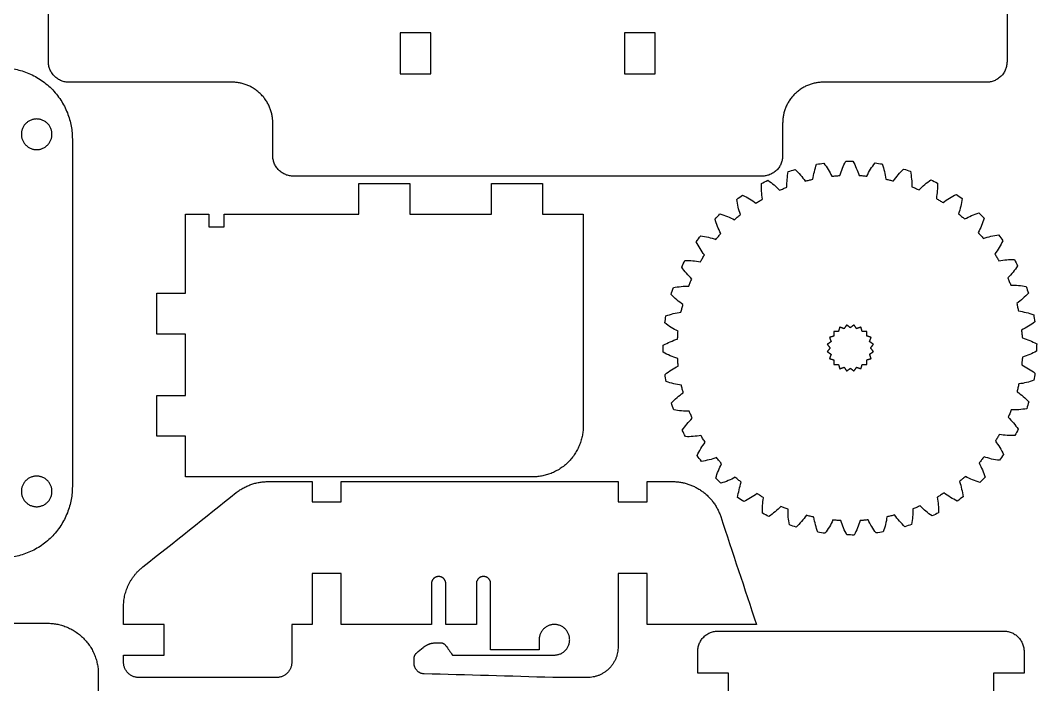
# Model space of a CAD drawing. Header units: millimetres. Extents: x -488 to 12, y -1 to 299.
# Drawn here: x -401.3 to -301.7, y 176.3 to 241.5 of the extents above; entities that cross this region are included whole.
import ezdxf

# ---------------------------------------------------------------- set-up
doc = ezdxf.new("R2010")
doc.units = ezdxf.units.MM
doc.header["$MEASUREMENT"] = 0
doc.layers.add('DEFAULT', color=7, linetype='Continuous')

msp = doc.modelspace()

# ---------------------------------------------------------------- linework, layer by layer
at = {"layer": 'DEFAULT'}
for points, degree in [([(-398.586, 237.388), (-398.586, 242.584), (-398.586, 247.779), (-398.586, 252.975)], 3), ([(-304.586, 252.975), (-304.586, 247.779), (-304.586, 242.584), (-304.586, 237.388)], 3), ([(-361.086, 240.225), (-362.086, 240.225), (-363.086, 240.225), (-364.086, 240.225)], 3), ([(-364.086, 240.225), (-364.086, 238.892), (-364.086, 237.558), (-364.086, 236.225)], 3), ([(-361.086, 236.225), (-361.086, 237.558), (-361.086, 238.892), (-361.086, 240.225)], 3), ([(-342.086, 240.225), (-342.086, 238.892), (-342.086, 237.558), (-342.086, 236.225)], 3), ([(-339.086, 240.225), (-340.086, 240.225), (-341.086, 240.225), (-342.086, 240.225)], 3), ([(-339.086, 236.225), (-339.086, 237.558), (-339.086, 238.892), (-339.086, 240.225)], 3), ([(-364.086, 236.225), (-363.086, 236.225), (-362.086, 236.225), (-361.086, 236.225)], 3), ([(-342.086, 236.225), (-341.086, 236.225), (-340.086, 236.225), (-339.086, 236.225)], 3), ([(-380.586, 235.388), (-385.919, 235.388), (-391.252, 235.388), (-396.586, 235.388)], 3), ([(-306.586, 235.388), (-311.919, 235.388), (-317.252, 235.388), (-322.586, 235.388)], 3), ([(-376.586, 228.188), (-376.586, 229.255), (-376.586, 230.321), (-376.586, 231.388)], 3), ([(-326.586, 231.388), (-326.586, 230.321), (-326.586, 229.255), (-326.586, 228.188)], 3), ([(-396.243, 229.811), (-396.243, 218.46), (-396.243, 207.11), (-396.243, 195.759)], 3), ([(-323.615, 225.875), (-323.548, 226.378), (-323.435, 226.869), (-323.262, 227.346)], 3), ([(-323.262, 227.346), (-323.029, 227.384), (-322.796, 227.421), (-322.563, 227.459)], 3), ([(-322.563, 227.459), (-322.247, 227.056), (-321.977, 226.631), (-321.764, 226.175)], 3), ([(-320.993, 226.236), (-320.829, 226.729), (-320.643, 227.185), (-320.398, 227.641)], 3), ([(-320.398, 227.641), (-320.166, 227.643), (-319.934, 227.645), (-319.702, 227.648)], 3), ([(-319.702, 227.648), (-319.449, 227.205), (-319.254, 226.724), (-319.096, 226.247)], 3), ([(-318.326, 226.182), (-318.11, 226.65), (-317.85, 227.078), (-317.522, 227.473)], 3), ([(-317.522, 227.473), (-317.291, 227.44), (-317.06, 227.407), (-316.83, 227.374)], 3), ([(-316.83, 227.374), (-316.659, 226.892), (-316.541, 226.401), (-316.464, 225.892)], 3), ([(-326.17, 225.103), (-326.177, 225.606), (-326.134, 226.129), (-326.037, 226.623)], 3), ([(-326.037, 226.623), (-325.816, 226.694), (-325.595, 226.765), (-325.375, 226.836)], 3), ([(-325.375, 226.836), (-324.995, 226.495), (-324.667, 226.113), (-324.366, 225.69)], 3), ([(-319.096, 226.247), (-318.968, 226.24), (-318.84, 226.232), (-318.712, 226.225)], 3), ([(-315.718, 225.717), (-315.426, 226.128), (-315.095, 226.525), (-314.723, 226.87)], 3), ([(-314.723, 226.87), (-314.5, 226.801), (-314.278, 226.731), (-314.056, 226.662)], 3), ([(-314.056, 226.662), (-313.963, 226.156), (-313.909, 225.65), (-313.916, 225.144)], 3), ([(-328.586, 226.188), (-343.919, 226.188), (-359.252, 226.188), (-374.586, 226.188)], 3), ([(-368.144, 225.451), (-366.478, 225.451), (-364.811, 225.451), (-363.144, 225.451)], 3), ([(-368.144, 222.451), (-368.144, 223.451), (-368.144, 224.451), (-368.144, 225.451)], 3), ([(-363.144, 225.451), (-363.144, 224.451), (-363.144, 223.451), (-363.144, 222.451)], 3), ([(-355.144, 225.451), (-353.478, 225.451), (-351.811, 225.451), (-350.144, 225.451)], 3), ([(-355.144, 222.451), (-355.144, 223.451), (-355.144, 224.451), (-355.144, 225.451)], 3), ([(-350.144, 225.451), (-350.144, 224.451), (-350.144, 223.451), (-350.144, 222.451)], 3), ([(-328.557, 223.936), (-328.651, 224.439), (-328.682, 224.951), (-328.676, 225.458)], 3), ([(-328.676, 225.458), (-328.461, 225.563), (-328.246, 225.668), (-328.031, 225.773)], 3), ([(-328.031, 225.773), (-327.612, 225.486), (-327.221, 225.169), (-326.881, 224.798)], 3), ([(-324.366, 225.69), (-324.245, 225.724), (-324.124, 225.758), (-324.003, 225.791)], 3), ([(-324.003, 225.791), (-323.874, 225.819), (-323.745, 225.847), (-323.615, 225.875)], 3), ([(-321.764, 226.175), (-321.633, 226.189), (-321.501, 226.203), (-321.37, 226.217)], 3), ([(-321.37, 226.217), (-321.245, 226.223), (-321.119, 226.23), (-320.993, 226.236)], 3), ([(-318.712, 226.225), (-318.583, 226.211), (-318.454, 226.196), (-318.326, 226.182)], 3), ([(-316.464, 225.892), (-316.339, 225.863), (-316.215, 225.834), (-316.091, 225.805)], 3), ([(-316.091, 225.805), (-315.967, 225.776), (-315.842, 225.747), (-315.718, 225.717)], 3), ([(-313.212, 224.835), (-312.856, 225.205), (-312.465, 225.539), (-312.042, 225.827)], 3), ([(-312.042, 225.827), (-311.828, 225.721), (-311.614, 225.615), (-311.4, 225.508)], 3), ([(-311.4, 225.508), (-311.403, 225.005), (-311.436, 224.494), (-311.513, 223.991)], 3), ([(-331.085, 223.907), (-330.896, 224.043), (-330.706, 224.18), (-330.517, 224.316)], 3), ([(-330.517, 224.316), (-330.051, 224.104), (-329.612, 223.841), (-329.209, 223.535)], 3), ([(-326.881, 224.798), (-326.756, 224.854), (-326.632, 224.909), (-326.507, 224.964)], 3), ([(-326.507, 224.964), (-326.395, 225.01), (-326.283, 225.057), (-326.17, 225.103)], 3), ([(-313.916, 225.144), (-313.795, 225.093), (-313.674, 225.042), (-313.553, 224.991)], 3), ([(-313.553, 224.991), (-313.44, 224.939), (-313.326, 224.887), (-313.212, 224.835)], 3), ([(-310.858, 223.591), (-310.455, 223.906), (-310.018, 224.18), (-309.552, 224.393)], 3), ([(-309.552, 224.393), (-309.361, 224.255), (-309.17, 224.117), (-308.979, 223.979)], 3), ([(-330.718, 222.426), (-330.907, 222.899), (-331.023, 223.396), (-331.085, 223.907)], 3), ([(-329.209, 223.535), (-329.1, 223.602), (-328.992, 223.669), (-328.883, 223.736)], 3), ([(-328.883, 223.736), (-328.774, 223.803), (-328.665, 223.869), (-328.557, 223.936)], 3), ([(-311.513, 223.991), (-311.404, 223.925), (-311.295, 223.858), (-311.186, 223.791)], 3), ([(-311.186, 223.791), (-311.076, 223.725), (-310.967, 223.658), (-310.858, 223.591)], 3), ([(-308.979, 223.979), (-309.046, 223.475), (-309.167, 222.975), (-309.329, 222.488)], 3), ([(-385.144, 214.701), (-385.144, 217.285), (-385.144, 219.868), (-385.144, 222.451)], 3), ([(-385.144, 222.451), (-384.383, 222.451), (-383.622, 222.451), (-382.86, 222.451)], 3), ([(-382.86, 222.451), (-382.86, 222.035), (-382.86, 221.618), (-382.86, 221.201)], 3), ([(-381.36, 221.201), (-381.36, 221.618), (-381.36, 222.035), (-381.36, 222.451)], 3), ([(-381.36, 222.451), (-376.955, 222.451), (-372.55, 222.451), (-368.144, 222.451)], 3), ([(-363.144, 222.451), (-360.478, 222.451), (-357.811, 222.451), (-355.144, 222.451)], 3), ([(-350.144, 222.451), (-348.811, 222.451), (-347.478, 222.451), (-346.144, 222.451)], 3), ([(-346.144, 222.451), (-346.144, 215.535), (-346.144, 208.618), (-346.144, 201.701)], 3), ([(-333.221, 221.979), (-333.058, 222.146), (-332.895, 222.313), (-332.732, 222.48)], 3), ([(-332.732, 222.48), (-332.238, 222.343), (-331.758, 222.148), (-331.31, 221.908)], 3), ([(-331.035, 222.164), (-330.929, 222.251), (-330.823, 222.338), (-330.718, 222.426)], 3), ([(-309.329, 222.488), (-309.231, 222.405), (-309.133, 222.323), (-309.035, 222.24)], 3), ([(-308.742, 221.992), (-308.295, 222.23), (-307.823, 222.422), (-307.338, 222.578)], 3), ([(-307.338, 222.578), (-307.17, 222.408), (-307.002, 222.238), (-306.834, 222.068)], 3), ([(-332.655, 220.572), (-332.881, 221.019), (-333.087, 221.495), (-333.221, 221.979)], 3), ([(-331.31, 221.908), (-331.218, 221.993), (-331.126, 222.079), (-331.035, 222.164)], 3), ([(-309.035, 222.24), (-308.937, 222.157), (-308.84, 222.074), (-308.742, 221.992)], 3), ([(-306.834, 222.068), (-306.97, 221.571), (-307.17, 221.099), (-307.406, 220.646)], 3), ([(-382.86, 221.201), (-382.36, 221.201), (-381.86, 221.201), (-381.36, 221.201)], 3), ([(-335.057, 219.761), (-334.912, 219.954), (-334.767, 220.146), (-334.623, 220.338)], 3), ([(-334.623, 220.338), (-334.113, 220.269), (-333.616, 220.152), (-333.131, 219.989)], 3), ([(-333.131, 219.989), (-333.048, 220.086), (-332.965, 220.184), (-332.883, 220.282)], 3), ([(-332.883, 220.282), (-332.807, 220.379), (-332.731, 220.475), (-332.655, 220.572)], 3), ([(-307.406, 220.646), (-307.32, 220.554), (-307.235, 220.463), (-307.15, 220.371)], 3), ([(-307.15, 220.371), (-307.064, 220.272), (-306.977, 220.174), (-306.891, 220.075)], 3), ([(-306.891, 220.075), (-306.415, 220.246), (-305.917, 220.354), (-305.407, 220.421)], 3), ([(-305.407, 220.421), (-305.271, 220.232), (-305.135, 220.043), (-304.998, 219.854)], 3), ([(-334.255, 218.456), (-334.559, 218.878), (-334.824, 219.304), (-335.057, 219.761)], 3), ([(-304.998, 219.854), (-305.217, 219.395), (-305.491, 218.953), (-305.779, 218.546)], 3), ([(-334.455, 218.128), (-334.388, 218.238), (-334.321, 218.347), (-334.255, 218.456)], 3), ([(-305.779, 218.546), (-305.712, 218.437), (-305.645, 218.328), (-305.578, 218.22)], 3), ([(-336.49, 217.271), (-336.384, 217.486), (-336.278, 217.7), (-336.172, 217.914)], 3), ([(-336.172, 217.914), (-335.665, 217.921), (-335.156, 217.889), (-334.655, 217.8)], 3), ([(-334.655, 217.8), (-334.588, 217.91), (-334.521, 218.019), (-334.455, 218.128)], 3), ([(-305.578, 218.22), (-305.511, 218.111), (-305.444, 218.002), (-305.378, 217.893)], 3), ([(-305.378, 217.893), (-304.871, 217.987), (-304.367, 218.031), (-303.857, 218.012)], 3), ([(-303.544, 217.388), (-303.816, 216.957), (-304.151, 216.571), (-304.516, 216.218)], 3), ([(-303.857, 218.012), (-303.752, 217.804), (-303.648, 217.596), (-303.544, 217.388)], 3), ([(-335.499, 216.102), (-335.863, 216.466), (-336.196, 216.848), (-336.49, 217.271)], 3), ([(-337.305, 215.261), (-336.799, 215.359), (-336.296, 215.411), (-335.786, 215.401)], 3), ([(-335.786, 215.401), (-335.742, 215.521), (-335.698, 215.641), (-335.654, 215.76)], 3), ([(-335.654, 215.76), (-335.603, 215.874), (-335.551, 215.988), (-335.499, 216.102)], 3), ([(-304.516, 216.218), (-304.468, 216.099), (-304.421, 215.98), (-304.374, 215.861)], 3), ([(-304.374, 215.861), (-304.319, 215.743), (-304.265, 215.625), (-304.211, 215.507)], 3), ([(-304.211, 215.507), (-303.708, 215.508), (-303.202, 215.467), (-302.711, 215.37)], 3), ([(-302.711, 215.37), (-302.634, 215.15), (-302.556, 214.931), (-302.478, 214.711)], 3), ([(-387.944, 214.701), (-387.011, 214.701), (-386.078, 214.701), (-385.144, 214.701)], 3), ([(-387.944, 210.701), (-387.944, 212.035), (-387.944, 213.368), (-387.944, 214.701)], 3), ([(-337.534, 214.591), (-337.457, 214.815), (-337.381, 215.038), (-337.305, 215.261)], 3), ([(-336.36, 213.599), (-336.785, 213.882), (-337.182, 214.229), (-337.534, 214.591)], 3), ([(-302.478, 214.711), (-302.831, 214.34), (-303.214, 214.007), (-303.624, 213.703)], 3), ([(-336.468, 213.223), (-336.432, 213.349), (-336.396, 213.474), (-336.36, 213.599)], 3), ([(-303.624, 213.703), (-303.597, 213.581), (-303.57, 213.458), (-303.543, 213.336)], 3), ([(-303.543, 213.336), (-303.516, 213.214), (-303.49, 213.091), (-303.463, 212.969)], 3), ([(-338.136, 211.793), (-338.103, 212.023), (-338.07, 212.253), (-338.037, 212.484)], 3), ([(-338.037, 212.484), (-337.559, 212.662), (-337.065, 212.78), (-336.556, 212.85)], 3), ([(-336.556, 212.85), (-336.526, 212.974), (-336.497, 213.099), (-336.468, 213.223)], 3), ([(-303.463, 212.969), (-302.954, 212.897), (-302.454, 212.775), (-301.968, 212.599)], 3), ([(-301.968, 212.599), (-301.93, 212.366), (-301.892, 212.133), (-301.855, 211.9)], 3), ([(-336.845, 210.988), (-337.301, 211.213), (-337.74, 211.473), (-338.136, 211.793)], 3), ([(-320.989, 211.381), (-321.054, 211.164), (-321.12, 210.948)], 2), ([(-320.567, 211.231), (-320.778, 211.306), (-320.989, 211.381)], 2), ([(-320.308, 211.602), (-320.437, 211.417), (-320.567, 211.231)], 2), ([(-319.953, 211.33), (-320.13, 211.466), (-320.308, 211.602)], 2), ([(-319.592, 211.603), (-319.772, 211.466), (-319.953, 211.33)], 2), ([(-319.338, 211.234), (-319.465, 211.418), (-319.592, 211.603)], 2), ([(-318.911, 211.382), (-319.125, 211.308), (-319.338, 211.234)], 2), ([(-318.784, 210.952), (-318.847, 211.167), (-318.911, 211.382)], 2), ([(-301.855, 211.9), (-302.26, 211.59), (-302.696, 211.322), (-303.16, 211.098)], 3), ([(-385.144, 210.701), (-386.078, 210.701), (-387.011, 210.701), (-387.944, 210.701)], 3), ([(-385.144, 204.701), (-385.144, 206.701), (-385.144, 208.701), (-385.144, 210.701)], 3), ([(-336.89, 210.221), (-336.883, 210.349), (-336.875, 210.477), (-336.868, 210.605)], 3), ([(-336.868, 210.605), (-336.86, 210.733), (-336.853, 210.861), (-336.845, 210.988)], 3), ([(-321.559, 210.508), (-321.773, 210.444), (-321.988, 210.381)], 2), ([(-321.988, 210.381), (-321.914, 210.167), (-321.84, 209.953)], 2), ([(-321.12, 210.948), (-321.344, 210.954), (-321.568, 210.96)], 2), ([(-321.568, 210.96), (-321.563, 210.734), (-321.559, 210.508)], 2), ([(-318.332, 210.961), (-318.558, 210.957), (-318.784, 210.952)], 2), ([(-318.343, 210.514), (-318.338, 210.737), (-318.332, 210.961)], 2), ([(-317.911, 210.382), (-318.127, 210.448), (-318.343, 210.514)], 2), ([(-318.06, 209.96), (-317.985, 210.171), (-317.911, 210.382)], 2), ([(-303.16, 211.098), (-303.146, 210.966), (-303.132, 210.835), (-303.117, 210.704)], 3), ([(-303.117, 210.704), (-303.104, 210.579), (-303.091, 210.454), (-303.078, 210.33)], 3), ([(-303.078, 210.33), (-302.595, 210.187), (-302.116, 209.993), (-301.677, 209.755)], 3), ([(-338.304, 208.916), (-338.3, 209.149), (-338.295, 209.382), (-338.291, 209.615)], 3), ([(-338.291, 209.615), (-337.85, 209.861), (-337.376, 210.063), (-336.89, 210.221)], 3), ([(-321.84, 209.953), (-322.025, 209.826), (-322.209, 209.7)], 2), ([(-322.209, 209.7), (-322.073, 209.519), (-321.936, 209.339)], 2), ([(-321.936, 209.339), (-322.072, 209.161), (-322.209, 208.984)], 2), ([(-317.689, 209.701), (-317.875, 209.831), (-318.06, 209.96)], 2), ([(-317.962, 209.346), (-317.825, 209.524), (-317.689, 209.701)], 2), ([(-317.689, 208.986), (-317.825, 209.166), (-317.962, 209.346)], 2), ([(-301.677, 209.755), (-301.68, 209.515), (-301.683, 209.275), (-301.687, 209.036)], 3), ([(-336.879, 208.324), (-337.372, 208.472), (-337.857, 208.683), (-338.304, 208.916)], 3), ([(-336.86, 207.947), (-336.866, 208.073), (-336.872, 208.198), (-336.879, 208.324)], 3), ([(-322.209, 208.984), (-322.023, 208.854), (-321.838, 208.725)], 2), ([(-321.838, 208.725), (-321.913, 208.514), (-321.987, 208.303)], 2), ([(-318.058, 208.732), (-317.873, 208.859), (-317.689, 208.986)], 2), ([(-317.91, 208.305), (-317.984, 208.518), (-318.058, 208.732)], 2), ([(-303.067, 208.432), (-303.082, 208.31), (-303.097, 208.188), (-303.113, 208.066)], 3), ([(-301.687, 209.036), (-302.123, 208.787), (-302.593, 208.589), (-303.067, 208.432)], 3), ([(-338.123, 206.751), (-337.714, 207.069), (-337.283, 207.346), (-336.821, 207.574)], 3), ([(-336.821, 207.574), (-336.834, 207.698), (-336.847, 207.823), (-336.86, 207.947)], 3), ([(-321.987, 208.303), (-321.771, 208.237), (-321.554, 208.172)], 2), ([(-321.554, 208.172), (-321.56, 207.948), (-321.566, 207.724)], 2), ([(-321.566, 207.724), (-321.34, 207.728), (-321.114, 207.733)], 2), ([(-321.114, 207.733), (-321.05, 207.518), (-320.987, 207.303)], 2), ([(-320.987, 207.303), (-320.773, 207.377), (-320.56, 207.451)], 2), ([(-320.56, 207.451), (-320.433, 207.267), (-320.306, 207.082)], 2), ([(-320.306, 207.082), (-320.126, 207.219), (-319.945, 207.355)], 2), ([(-319.945, 207.355), (-319.768, 207.219), (-319.59, 207.083)], 2), ([(-319.59, 207.083), (-319.461, 207.268), (-319.331, 207.454)], 2), ([(-319.331, 207.454), (-319.12, 207.379), (-318.909, 207.304)], 2), ([(-318.909, 207.304), (-318.844, 207.521), (-318.778, 207.737)], 2), ([(-318.778, 207.737), (-318.554, 207.731), (-318.33, 207.725)], 2), ([(-318.339, 208.177), (-318.124, 208.241), (-317.91, 208.305)], 2), ([(-318.33, 207.725), (-318.335, 207.951), (-318.339, 208.177)], 2), ([(-303.113, 208.066), (-303.12, 207.938), (-303.128, 207.811), (-303.135, 207.683)], 3), ([(-303.135, 207.683), (-302.701, 207.456), (-302.25, 207.181), (-301.845, 206.879)], 3), ([(-338.01, 206.052), (-338.047, 206.285), (-338.085, 206.518), (-338.123, 206.751)], 3), ([(-301.845, 206.879), (-301.878, 206.648), (-301.911, 206.418), (-301.944, 206.187)], 3), ([(-336.518, 205.702), (-337.027, 205.767), (-337.525, 205.888), (-338.01, 206.052)], 3), ([(-336.434, 205.315), (-336.462, 205.444), (-336.49, 205.573), (-336.518, 205.702)], 3), ([(-303.509, 205.428), (-303.538, 205.303), (-303.567, 205.179), (-303.596, 205.055)], 3), ([(-303.425, 205.821), (-303.453, 205.69), (-303.481, 205.559), (-303.509, 205.428)], 3), ([(-301.944, 206.187), (-302.416, 205.998), (-302.922, 205.877), (-303.425, 205.821)], 3), ([(-387.944, 200.701), (-387.944, 202.035), (-387.944, 203.368), (-387.944, 204.701)], 3), ([(-387.944, 204.701), (-387.011, 204.701), (-386.078, 204.701), (-385.144, 204.701)], 3), ([(-337.503, 203.96), (-337.15, 204.327), (-336.757, 204.674), (-336.333, 204.951)], 3), ([(-336.333, 204.951), (-336.367, 205.072), (-336.401, 205.193), (-336.434, 205.315)], 3), ([(-303.596, 205.055), (-303.177, 204.758), (-302.799, 204.432), (-302.444, 204.059)], 3), ([(-337.266, 203.281), (-337.345, 203.507), (-337.424, 203.734), (-337.503, 203.96)], 3), ([(-302.652, 203.392), (-303.158, 203.298), (-303.665, 203.251), (-304.173, 203.273)], 3), ([(-302.444, 204.059), (-302.513, 203.837), (-302.583, 203.615), (-302.652, 203.392)], 3), ([(-335.746, 203.147), (-336.251, 203.144), (-336.765, 203.184), (-337.266, 203.281)], 3), ([(-336.436, 201.284), (-336.148, 201.702), (-335.813, 202.086), (-335.465, 202.453)], 3), ([(-335.607, 202.81), (-335.653, 202.922), (-335.7, 203.035), (-335.746, 203.147)], 3), ([(-335.465, 202.453), (-335.512, 202.572), (-335.56, 202.691), (-335.607, 202.81)], 3), ([(-304.323, 202.89), (-304.375, 202.776), (-304.426, 202.662), (-304.478, 202.548)], 3), ([(-304.478, 202.548), (-304.109, 202.197), (-303.773, 201.811), (-303.488, 201.379)], 3), ([(-304.173, 203.273), (-304.223, 203.145), (-304.273, 203.018), (-304.323, 202.89)], 3), ([(-303.488, 201.379), (-303.595, 201.172), (-303.702, 200.965), (-303.809, 200.757)], 3), ([(-385.144, 200.701), (-386.078, 200.701), (-387.011, 200.701), (-387.944, 200.701)], 3), ([(-385.144, 196.701), (-385.144, 198.035), (-385.144, 199.368), (-385.144, 200.701)], 3), ([(-336.124, 200.658), (-336.228, 200.867), (-336.332, 201.075), (-336.436, 201.284)], 3), ([(-334.603, 200.778), (-335.099, 200.672), (-335.615, 200.628), (-336.124, 200.658)], 3), ([(-334.399, 200.431), (-334.467, 200.547), (-334.535, 200.662), (-334.603, 200.778)], 3), ([(-334.178, 200.108), (-334.252, 200.216), (-334.325, 200.324), (-334.399, 200.431)], 3), ([(-305.526, 200.543), (-305.593, 200.433), (-305.659, 200.324), (-305.726, 200.215)], 3), ([(-305.326, 200.871), (-305.392, 200.761), (-305.459, 200.652), (-305.526, 200.543)], 3), ([(-303.809, 200.757), (-304.316, 200.731), (-304.823, 200.774), (-305.326, 200.871)], 3), ([(-334.979, 198.797), (-334.766, 199.262), (-334.505, 199.707), (-334.178, 200.108)], 3), ([(-305.726, 200.215), (-305.426, 199.802), (-305.149, 199.358), (-304.924, 198.91)], 3), ([(-334.55, 198.233), (-334.693, 198.421), (-334.836, 198.609), (-334.979, 198.797)], 3), ([(-333.069, 198.599), (-333.545, 198.42), (-334.039, 198.303), (-334.55, 198.233)], 3), ([(-332.827, 198.28), (-332.908, 198.386), (-332.988, 198.493), (-333.069, 198.599)], 3), ([(-307.074, 198.372), (-307.157, 198.274), (-307.239, 198.177), (-307.322, 198.079)], 3), ([(-306.829, 198.686), (-306.911, 198.581), (-306.992, 198.477), (-307.074, 198.372)], 3), ([(-305.338, 198.336), (-305.853, 198.388), (-306.349, 198.502), (-306.829, 198.686)], 3), ([(-304.924, 198.91), (-305.062, 198.718), (-305.2, 198.527), (-305.338, 198.336)], 3), ([(-333.144, 196.582), (-333.001, 197.08), (-332.803, 197.553), (-332.571, 198.004)], 3), ([(-332.571, 198.004), (-332.657, 198.096), (-332.742, 198.188), (-332.827, 198.28)], 3), ([(-307.322, 198.079), (-307.085, 197.627), (-306.892, 197.155), (-306.736, 196.675)], 3), ([(-351.144, 196.701), (-362.478, 196.701), (-373.811, 196.701), (-385.144, 196.701)], 3), ([(-332.642, 196.094), (-332.809, 196.256), (-332.976, 196.419), (-333.144, 196.582)], 3), ([(-331.239, 196.679), (-331.681, 196.428), (-332.153, 196.226), (-332.642, 196.094)], 3), ([(-330.945, 196.431), (-331.043, 196.514), (-331.141, 196.597), (-331.239, 196.679)], 3), ([(-330.652, 196.183), (-330.75, 196.266), (-330.848, 196.349), (-330.945, 196.431)], 3), ([(-308.946, 196.507), (-309.045, 196.421), (-309.143, 196.335), (-309.242, 196.248)], 3), ([(-308.668, 196.742), (-308.761, 196.664), (-308.853, 196.586), (-308.946, 196.507)], 3), ([(-307.246, 196.171), (-307.732, 196.319), (-308.208, 196.514), (-308.668, 196.742)], 3), ([(-306.736, 196.675), (-306.906, 196.507), (-307.076, 196.339), (-307.246, 196.171)], 3), ([(-377.054, 196.248), (-375.61, 196.248), (-374.166, 196.248), (-372.723, 196.248)], 3), ([(-372.723, 196.248), (-372.723, 195.581), (-372.723, 194.915), (-372.723, 194.248)], 3), ([(-369.873, 196.248), (-360.823, 196.248), (-351.773, 196.248), (-342.723, 196.248)], 3), ([(-369.873, 194.248), (-369.873, 194.915), (-369.873, 195.581), (-369.873, 196.248)], 3), ([(-342.723, 196.248), (-342.723, 195.581), (-342.723, 194.915), (-342.723, 194.248)], 3), ([(-339.873, 196.248), (-339.051, 196.248), (-338.23, 196.248), (-337.409, 196.248)], 3), ([(-339.873, 194.248), (-339.873, 194.915), (-339.873, 195.581), (-339.873, 196.248)], 3), ([(-331.002, 194.692), (-330.929, 195.193), (-330.798, 195.696), (-330.652, 196.183)], 3), ([(-309.242, 196.248), (-309.077, 195.769), (-308.969, 195.274), (-308.896, 194.764)], 3), ([(-389.331, 187.886), (-386.275, 190.312), (-383.219, 192.738), (-380.163, 195.164)], 3), ([(-330.408, 194.281), (-330.606, 194.418), (-330.804, 194.555), (-331.002, 194.692)], 3), ([(-329.102, 195.083), (-329.506, 194.765), (-329.94, 194.498), (-330.408, 194.281)], 3), ([(-328.771, 194.862), (-328.882, 194.936), (-328.992, 195.01), (-329.102, 195.083)], 3), ([(-328.464, 194.659), (-328.566, 194.727), (-328.669, 194.795), (-328.771, 194.862)], 3), ([(-328.557, 193.146), (-328.589, 193.647), (-328.541, 194.167), (-328.464, 194.659)], 3), ([(-311.095, 194.915), (-311.203, 194.848), (-311.312, 194.781), (-311.421, 194.714)], 3), ([(-311.421, 194.714), (-311.335, 194.206), (-311.292, 193.703), (-311.301, 193.193)], 3), ([(-310.771, 195.136), (-310.879, 195.062), (-310.987, 194.989), (-311.095, 194.915)], 3), ([(-309.46, 194.335), (-309.916, 194.562), (-310.36, 194.824), (-310.771, 195.136)], 3), ([(-308.896, 194.764), (-309.084, 194.621), (-309.272, 194.478), (-309.46, 194.335)], 3), ([(-372.723, 194.248), (-371.773, 194.248), (-370.823, 194.248), (-369.873, 194.248)], 3), ([(-342.723, 194.248), (-341.773, 194.248), (-340.823, 194.248), (-339.873, 194.248)], 3), ([(-326.766, 193.815), (-327.126, 193.452), (-327.517, 193.117), (-327.935, 192.824)], 3), ([(-326.427, 193.68), (-326.54, 193.725), (-326.653, 193.77), (-326.766, 193.815)], 3), ([(-326.044, 193.531), (-326.172, 193.58), (-326.3, 193.63), (-326.427, 193.68)], 3), ([(-325.925, 192.01), (-326.027, 192.516), (-326.073, 193.021), (-326.044, 193.531)], 3), ([(-313.81, 193.568), (-313.809, 193.062), (-313.84, 192.546), (-313.944, 192.048)], 3), ([(-313.453, 193.71), (-313.572, 193.663), (-313.691, 193.615), (-313.81, 193.568)], 3), ([(-313.1, 193.873), (-313.217, 193.819), (-313.335, 193.765), (-313.453, 193.71)], 3), ([(-311.926, 192.881), (-312.36, 193.16), (-312.752, 193.488), (-313.1, 193.873)], 3), ([(-332.662, 192.819), (-331.496, 189.296), (-330.329, 185.772), (-329.162, 182.248)], 3), ([(-327.935, 192.824), (-328.142, 192.931), (-328.35, 193.039), (-328.557, 193.146)], 3), ([(-324.263, 192.954), (-324.543, 192.529), (-324.888, 192.133), (-325.255, 191.78)], 3), ([(-323.887, 192.846), (-324.012, 192.882), (-324.137, 192.918), (-324.263, 192.954)], 3), ([(-323.514, 192.758), (-323.638, 192.787), (-323.762, 192.817), (-323.887, 192.846)], 3), ([(-323.147, 191.277), (-323.312, 191.757), (-323.443, 192.25), (-323.514, 192.758)], 3), ([(-321.655, 192.489), (-321.855, 192.022), (-322.136, 191.588), (-322.436, 191.181)], 3), ([(-321.248, 192.45), (-321.384, 192.463), (-321.519, 192.476), (-321.655, 192.489)], 3), ([(-320.885, 192.424), (-321.006, 192.432), (-321.127, 192.441), (-321.248, 192.45)], 3), ([(-320.279, 191.024), (-320.532, 191.466), (-320.733, 191.943), (-320.885, 192.424)], 3), ([(-318.987, 192.435), (-319.127, 191.943), (-319.326, 191.454), (-319.58, 191.01)], 3), ([(-318.611, 192.454), (-318.736, 192.448), (-318.862, 192.441), (-318.987, 192.435)], 3), ([(-318.216, 192.497), (-318.348, 192.483), (-318.479, 192.468), (-318.611, 192.454)], 3), ([(-317.418, 191.212), (-317.735, 191.609), (-317.998, 192.035), (-318.216, 192.497)], 3), ([(-316.366, 192.796), (-316.417, 192.294), (-316.543, 191.809), (-316.718, 191.325)], 3), ([(-315.978, 192.88), (-316.107, 192.852), (-316.236, 192.824), (-316.366, 192.796)], 3), ([(-315.614, 192.981), (-315.736, 192.947), (-315.857, 192.913), (-315.978, 192.88)], 3), ([(-314.603, 191.815), (-314.975, 192.18), (-315.312, 192.559), (-315.614, 192.981)], 3), ([(-311.301, 193.193), (-311.51, 193.089), (-311.718, 192.985), (-311.926, 192.881)], 3), ([(-325.255, 191.78), (-325.478, 191.857), (-325.702, 191.933), (-325.925, 192.01)], 3), ([(-313.944, 192.048), (-314.164, 191.97), (-314.383, 191.892), (-314.603, 191.815)], 3), ([(-322.436, 191.181), (-322.673, 191.213), (-322.91, 191.245), (-323.147, 191.277)], 3), ([(-319.58, 191.01), (-319.813, 191.014), (-320.046, 191.019), (-320.279, 191.024)], 3), ([(-316.718, 191.325), (-316.951, 191.287), (-317.184, 191.249), (-317.418, 191.212)], 3), ([(-369.873, 187.248), (-370.823, 187.248), (-371.773, 187.248), (-372.723, 187.248)], 3), ([(-372.723, 187.248), (-372.723, 185.581), (-372.723, 183.915), (-372.723, 182.248)], 3), ([(-369.873, 182.248), (-369.873, 183.915), (-369.873, 185.581), (-369.873, 187.248)], 3), ([(-339.873, 187.248), (-340.823, 187.248), (-341.773, 187.248), (-342.723, 187.248)], 3), ([(-342.723, 187.248), (-342.723, 184.848), (-342.723, 182.448), (-342.723, 180.048)], 3), ([(-339.873, 182.248), (-339.873, 183.915), (-339.873, 185.581), (-339.873, 187.248)], 3), ([(-361.023, 186.248), (-361.023, 184.915), (-361.023, 183.581), (-361.023, 182.248)], 3), ([(-359.623, 182.248), (-359.623, 183.581), (-359.623, 184.915), (-359.623, 186.248)], 3), ([(-356.623, 186.248), (-356.623, 184.915), (-356.623, 183.581), (-356.623, 182.248)], 3), ([(-355.223, 179.748), (-355.223, 181.915), (-355.223, 184.081), (-355.223, 186.248)], 3), ([(-391.223, 182.248), (-391.223, 182.822), (-391.223, 183.396), (-391.223, 183.97)], 3), ([(-424.195, 182.368), (-415.695, 182.368), (-407.195, 182.368), (-398.695, 182.368)], 3), ([(-387.223, 182.248), (-388.556, 182.248), (-389.889, 182.248), (-391.223, 182.248)], 3), ([(-387.223, 179.248), (-387.223, 180.248), (-387.223, 181.248), (-387.223, 182.248)], 3), ([(-372.723, 182.248), (-373.389, 182.248), (-374.056, 182.248), (-374.723, 182.248)], 3), ([(-374.723, 182.248), (-374.723, 181.015), (-374.723, 179.781), (-374.723, 178.548)], 3), ([(-361.023, 182.248), (-363.973, 182.248), (-366.923, 182.248), (-369.873, 182.248)], 3), ([(-356.623, 182.248), (-357.623, 182.248), (-358.623, 182.248), (-359.623, 182.248)], 3), ([(-329.162, 182.248), (-332.732, 182.248), (-336.302, 182.248), (-339.873, 182.248)], 3), ([(-332.914, 181.601), (-323.58, 181.601), (-314.247, 181.601), (-304.914, 181.601)], 3), ([(-360.565, 180.448), (-360.418, 180.448), (-360.272, 180.448), (-360.125, 180.448)], 3), ([(-350.473, 180.748), (-350.473, 180.415), (-350.473, 180.081), (-350.473, 179.748)], 3), ([(-362.473, 179.458), (-362.265, 179.632), (-362.058, 179.806), (-361.85, 179.98)], 3), ([(-359.634, 180.192), (-359.413, 179.877), (-359.193, 179.563), (-358.973, 179.248)], 3), ([(-350.473, 179.748), (-352.056, 179.748), (-353.639, 179.748), (-355.223, 179.748)], 3), ([(-334.914, 177.482), (-334.914, 178.188), (-334.914, 178.895), (-334.914, 179.601)], 3), ([(-302.914, 179.601), (-302.914, 178.895), (-302.914, 178.188), (-302.914, 177.482)], 3), ([(-391.223, 179.248), (-389.889, 179.248), (-388.556, 179.248), (-387.223, 179.248)], 3), ([(-391.223, 178.548), (-391.223, 178.781), (-391.223, 179.015), (-391.223, 179.248)], 3), ([(-362.723, 178.409), (-362.723, 178.58), (-362.723, 178.751), (-362.723, 178.921)], 3), ([(-358.973, 179.248), (-355.639, 179.248), (-352.306, 179.248), (-348.973, 179.248)], 3), ([(-349.114, 177.052), (-353.326, 177.171), (-357.539, 177.29), (-361.751, 177.41)], 3), ([(-331.914, 177.482), (-332.914, 177.482), (-333.914, 177.482), (-334.914, 177.482)], 3), ([(-331.914, 170.468), (-331.914, 172.806), (-331.914, 175.144), (-331.914, 177.482)], 3), ([(-302.914, 177.482), (-303.914, 177.482), (-304.914, 177.482), (-305.914, 177.482)], 3), ([(-305.914, 177.482), (-305.914, 175.144), (-305.914, 172.806), (-305.914, 170.468)], 3), ([(-393.695, 177.368), (-393.695, 176.506), (-393.695, 175.644), (-393.695, 174.781)], 3), ([(-376.223, 177.048), (-380.723, 177.048), (-385.223, 177.048), (-389.723, 177.048)], 3), ([(-348.831, 177.048), (-348.925, 177.048), (-349.02, 177.049), (-349.114, 177.052)], 3), ([(-345.723, 177.048), (-346.759, 177.048), (-347.795, 177.048), (-348.831, 177.048)], 3)]:
    msp.add_open_spline(points, degree=degree, dxfattribs=at)
for points, weights in [([(-396.586, 235.388), (-398.586, 235.388), (-398.586, 237.388)], [1, 0.707106781187, 1]), ([(-304.586, 237.388), (-304.586, 235.388), (-306.586, 235.388)], [1, 0.707106781187, 1]), ([(-403.243, 236.811), (-396.243, 236.811), (-396.243, 229.811)], [1, 0.707106781187, 1]), ([(-376.586, 231.388), (-376.586, 235.388), (-380.586, 235.388)], [1, 0.707106781187, 1]), ([(-322.586, 235.388), (-326.586, 235.388), (-326.586, 231.388)], [1, 0.707106781187, 1]), ([(-374.586, 226.188), (-376.586, 226.188), (-376.586, 228.188)], [1, 0.707106781187, 1]), ([(-326.586, 228.188), (-326.586, 226.188), (-328.586, 226.188)], [1, 0.707106781187, 1]), ([(-346.144, 201.701), (-346.144, 196.701), (-351.144, 196.701)], [1, 0.707106781187, 1]), ([(-396.243, 195.759), (-396.243, 188.759), (-403.243, 188.759)], [1, 0.707106781187, 1]), ([(-380.163, 195.164), (-378.798, 196.248), (-377.054, 196.248)], [0.856353368326, 0.873803013932, 1]), ([(-337.409, 196.248), (-333.798, 196.248), (-332.662, 192.819)], [1, 0.769714224183, 0.901550444624]), ([(-391.223, 183.97), (-391.223, 186.384), (-389.331, 187.886)], [1, 0.833303767254, 0.856353368326]), ([(-360.323, 186.948), (-361.023, 186.948), (-361.023, 186.248)], [1, 0.707106781187, 1]), ([(-359.623, 186.248), (-359.623, 186.948), (-360.323, 186.948)], [1, 0.707106781187, 1]), ([(-355.923, 186.948), (-356.623, 186.948), (-356.623, 186.248)], [1, 0.707106781187, 1]), ([(-355.223, 186.248), (-355.223, 186.948), (-355.923, 186.948)], [1, 0.707106781187, 1]), ([(-398.695, 182.368), (-393.695, 182.368), (-393.695, 177.368)], [1, 0.707106781187, 1]), ([(-348.973, 182.248), (-350.473, 182.248), (-350.473, 180.748)], [1, 0.707106781187, 1]), ([(-334.914, 179.601), (-334.914, 181.601), (-332.914, 181.601)], [1, 0.707106781188, 0.999999999998]), ([(-304.914, 181.601), (-302.914, 181.601), (-302.914, 179.601)], [1, 0.707106781187, 1]), ([(-361.85, 179.98), (-361.292, 180.448), (-360.565, 180.448)], [0.855180500589, 0.868989864995, 1]), ([(-360.125, 180.448), (-359.813, 180.448), (-359.634, 180.192)], [1, 0.822621476965, 0.8600867155]), ([(-362.723, 178.921), (-362.723, 179.248), (-362.473, 179.458)], [1, 0.838116916191, 0.855180500589]), ([(-342.723, 180.048), (-342.723, 177.048), (-345.723, 177.048)], [1, 0.707106781187, 1]), ([(-389.723, 177.048), (-391.223, 177.048), (-391.223, 178.548)], [1, 0.707106781187, 1]), ([(-374.723, 178.548), (-374.723, 177.048), (-376.223, 177.048)], [1, 0.707106781187, 1]), ([(-361.751, 177.41), (-362.723, 177.437), (-362.723, 178.409)], [0.988575802025, 0.712934848615, 1])]:
    msp.add_rational_spline(points, weights, degree=2, dxfattribs=at)
for points in [[(-399.743, 231.785), (-401.243, 231.785), (-401.243, 230.285), (-401.243, 228.785), (-399.743, 228.785)], [(-399.743, 228.785), (-398.243, 228.785), (-398.243, 230.285), (-398.243, 231.785), (-399.743, 231.785)], [(-399.743, 196.785), (-401.243, 196.785), (-401.243, 195.285), (-401.243, 193.785), (-399.743, 193.785)], [(-399.743, 193.785), (-398.243, 193.785), (-398.243, 195.285), (-398.243, 196.785), (-399.743, 196.785)], [(-348.973, 179.248), (-347.473, 179.248), (-347.473, 180.748), (-347.473, 182.248), (-348.973, 182.248)]]:
    msp.add_rational_spline(points, [1, 0.707106781187, 1, 0.707106781187, 1], degree=2, knots=[-4.711988, -4.711988, -4.711988, -2.355994, -2.355994, 0, 0, 0], dxfattribs=at)

doc.saveas('drawing.dxf')
